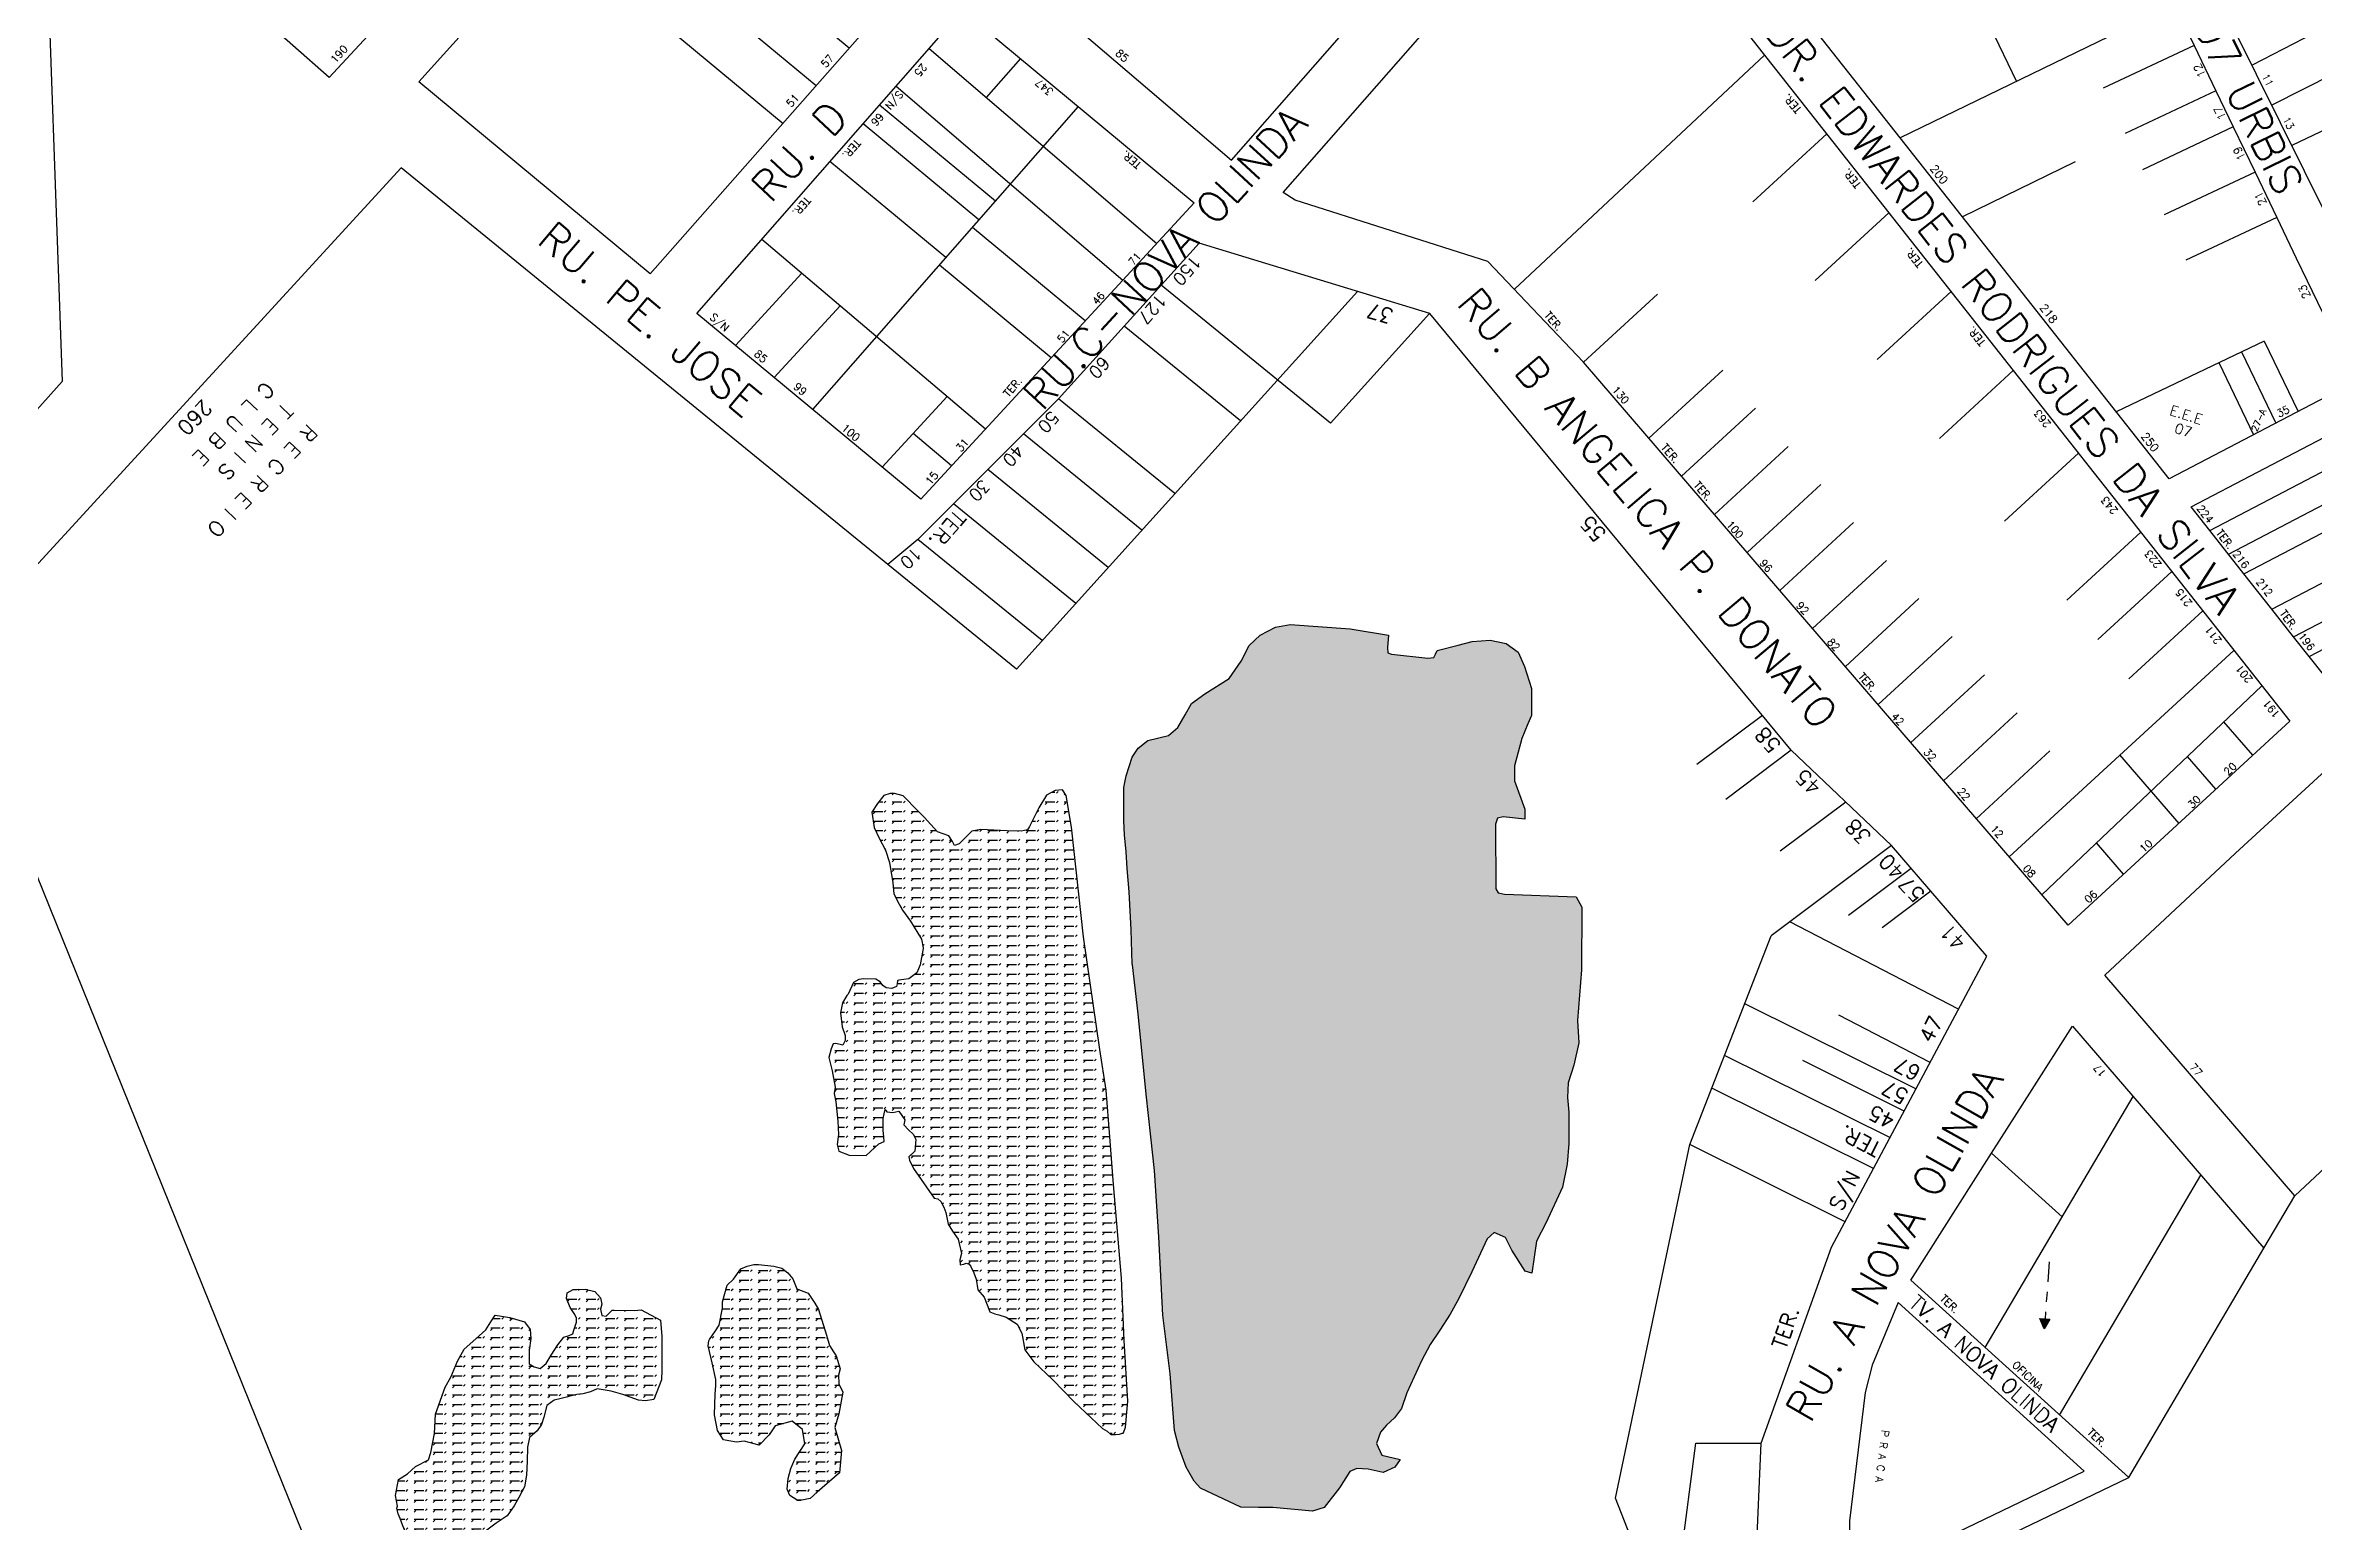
# Model space of a CAD drawing. Extents: x 714896 to 749292, y 8417558 to 8447149.
# Drawn here: x 737931.1 to 738383.3, y 8427923.2 to 8428217.4 of the extents above; entities that cross this region are included whole.
import ezdxf

# ---------------------------------------------------------------- set-up
doc = ezdxf.new("R2010")
doc.units = 0
doc.header["$MEASUREMENT"] = 0
for name, color, linetype in [('LOTE', 7, 'CONTINUOUS'), ('NUM-PORTA', 7, 'CONTINUOUS'), ('QUADRA', 6, 'CONTINUOUS'), ('REFERENCIA', 7, 'CONTINUOUS'), ('TEXTO', 7, 'CONTINUOUS'), ('TEXTODERUA', 3, 'CONTINUOUS')]:
    doc.layers.add(name, color=color, linetype=linetype)
doc.styles.add('ROMANS', font='ROMANS.SHX', dxfattribs={"height": 1.5})
pattern_1 = [(0, (0, 0), (0, 1.905), [1.905, -1.905]), (45, (1.905, 0), (1e-16, 1.90500082285), [0.47625, -1.741578, 0.47625, -2.694078])]

msp = doc.modelspace()

# ---------------------------------------------------------------- hatches: boundary and pattern name
at = {"layer": 'LOTE'}
msp.add_hatch(color=7, dxfattribs=at).paths.add_polyline_path([(738330.54, 8427963.69), (738328.55, 8427963.84), (738329.39, 8427961.77)])
at = {"layer": 'REFERENCIA'}
h = msp.add_hatch(dxfattribs=at)
h.set_pattern_fill('FLEX', color=4, scale=0.3, style=0)
h.set_pattern_definition(pattern_1)
h.paths.add_polyline_path([(738148.85, 8428024.47), (738150.48, 8428008.51), (738151.4, 8428000), (738152.13, 8427993.3), (738153.02, 8427980.05), (738153.79, 8427964.5), (738155.25, 8427952.77), (738156.11, 8427941.49), (738156.99, 8427938.21), (738158.41, 8427934.18), (738160, 8427931.39), (738161.29, 8427930), (738169.34, 8427926.21), (738172.85, 8427926.19), (738175.68, 8427926.19), (738183.58, 8427925.44), (738185.92, 8427926.16), (738189.02, 8427930.1), (738191.05, 8427933.31), (738192.43, 8427933.91), (738194.69, 8427933.79), (738197.71, 8427933.12), (738200.03, 8427934.21), (738201.05, 8427935.71), (738197.41, 8427936.59), (738196.35, 8427938.93), (738197.15, 8427941.2), (738198.38, 8427942.55), (738199.92, 8427944.05), (738201.34, 8427945.89), (738202.4, 8427948.99), (738205.36, 8427955.35), (738207.09, 8427958.66), (738208.97, 8427961.52), (738211.07, 8427964.66), (738212.77, 8427967.81), (738215.33, 8427973.09), (738218.43, 8427979.7), (738219.84, 8427980.96), (738222.09, 8427979.97), (738223.33, 8427977.41), (738226, 8427973.23), (738227.29, 8427972.85), (738228.27, 8427979.19), (738230.16, 8427982.91), (738233.41, 8427989.97), (738234.33, 8427994.56), (738234.67, 8427998.66), (738234.68, 8428000), (738234.7, 8428004.91), (738234.43, 8428007.81), (738234.56, 8428010.77), (738235.66, 8428014.27), (738236.65, 8428018.71), (738236.4, 8428023.17), (738237.21, 8428033.23), (738237.26, 8428045.73), (738236.13, 8428047.79), (738221.88, 8428048.35), (738220.62, 8428048.58), (738220.11, 8428049.38), (738220.05, 8428062.29), (738220.45, 8428063.49), (738221.59, 8428063.72), (738225.94, 8428063.3), (738225.94, 8428064.13), (738225.9, 8428065.25), (738223.87, 8428070.9), (738223.87, 8428073.89), (738225.31, 8428079.35), (738226.5, 8428082.27), (738227.28, 8428083.91), (738227.28, 8428086.61), (738227.28, 8428089.31), (738225.87, 8428093.7), (738224.56, 8428096.53), (738222.21, 8428098.24), (738219.04, 8428098.91), (738215.44, 8428098.67), (738212.62, 8428097.92), (738208.43, 8428096.89), (738208.09, 8428096.16), (738207.78, 8428095.5), (738206.59, 8428095.35), (738199.37, 8428096.16), (738198.61, 8428096.43), (738198.53, 8428097.46), (738198.77, 8428099.92), (738191.15, 8428101.19), (738179.14, 8428102.07), (738176.27, 8428101.49), (738173.2, 8428099.91), (738170.99, 8428097.86), (738169.41, 8428094.75), (738166.98, 8428091.31), (738162.18, 8428088.23), (738159.52, 8428086.31), (738158.24, 8428084.02), (738156.8, 8428081.51), (738154.91, 8428079.94), (738150.83, 8428078.96), (738148.9, 8428077.38), (738147.66, 8428075.6), (738146.48, 8428071.92), (738146.03, 8428069.55), (738146.03, 8428066.27), (738146.03, 8428062.93), (738146.14, 8428060.18), (738146.51, 8428056.79), (738146.67, 8428053.46), (738147.1, 8428048.82), (738147.49, 8428041.22), (738147.69, 8428034.43), (738147.76, 8428034.26)])
h = msp.add_hatch(dxfattribs=at)
h.set_pattern_fill('FLEX', color=4, scale=0.3, style=0)
h.set_pattern_definition(pattern_1)
h.paths.add_polyline_path([(738137.98, 8428039.86), (738135.58, 8428061.65), (738134.53, 8428068), (738133.84, 8428069.12), (738132.34, 8428068.95), (738130.59, 8428068.03), (738129.09, 8428065.52), (738127.23, 8428061.83), (738126.85, 8428061.17), (738125.62, 8428060.91), (738122.8, 8428060.95), (738117.54, 8428061.22), (738115.71, 8428060.9), (738113.22, 8428058.34), (738112.27, 8428058.03), (738111.9, 8428058.83), (738111.17, 8428059.95), (738108.93, 8428060.74), (738106.26, 8428063.68), (738104.99, 8428064.95), (738102.03, 8428067.92), (738100.32, 8428068.39), (738099.44, 8428068.39), (738098.21, 8428067.99), (738096.96, 8428066.37), (738095.81, 8428064.67), (738096.3, 8428061.59), (738097.3, 8428059.47), (738098.56, 8428057.09), (738099.34, 8428054.66), (738100.03, 8428050.59), (738100.21, 8428048.4), (738101.26, 8428046.31), (738101.95, 8428045.17), (738103.53, 8428042.96), (738105.73, 8428039.36), (738106.04, 8428037.58), (738105.47, 8428034.26), (738104.77, 8428032.66), (738103.18, 8428031.44), (738101.21, 8428031.23), (738100.91, 8428031.06), (738100.89, 8428030.5), (738100.75, 8428029.92), (738099.77, 8428029.52), (738098.65, 8428029.7), (738098, 8428030.16), (738097.5, 8428030.87), (738096.64, 8428031.41), (738094.13, 8428031.46), (738093.23, 8428031.3), (738092.17, 8428030.72), (738091.13, 8428028.42), (738090.85, 8428028.15), (738090, 8428026.71), (738089.55, 8428024.67), (738089.93, 8428021.92), (738090.48, 8428020.15), (738090.49, 8428019.15), (738090.05, 8428018.23), (738088.61, 8428018.58), (738088.08, 8428018.53), (738087.73, 8428017.49), (738087.28, 8428015.79), (738087.92, 8428013.11), (738088.49, 8428009.89), (738088.33, 8428008.63), (738088.65, 8428006.95), (738089.02, 8428003.12), (738089.15, 8428000.43), (738089.09, 8428000), (738088.88, 8427998.5), (738089.25, 8427997.12), (738091.31, 8427996.32), (738094.69, 8427996.27), (738096.41, 8427997.89), (738097.18, 8427998.63), (738098.27, 8427999.06), (738098.19, 8428000), (738098.08, 8428001.28), (738098.08, 8428003.65), (738098.27, 8428004.59), (738098.45, 8428005.43), (738098.78, 8428004.96), (738099.98, 8428004.82), (738101.18, 8428005.09), (738102.41, 8428003.39), (738102.17, 8428002.39), (738103.13, 8428001.38), (738104.13, 8428000.43), (738104.33, 8428000), (738104.57, 8427999.49), (738104.41, 8427997.14), (738103.17, 8427996.03), (738103.29, 8427995.35), (738104.13, 8427993.67), (738108.25, 8427987.78), (738108.99, 8427987.62), (738109.57, 8427987.14), (738110.14, 8427986), (738110.57, 8427984.93), (738111.02, 8427982.59), (738111.9, 8427981.19), (738112.99, 8427979.6), (738113.65, 8427976.79), (738113.36, 8427975.49), (738113.39, 8427974.48), (738114.14, 8427974.61), (738114.59, 8427974.85), (738115.21, 8427974.66), (738115.53, 8427974.15), (738116.11, 8427972.9), (738116.62, 8427971.63), (738116.93, 8427969.51), (738118.19, 8427968.03), (738118.8, 8427966.51), (738119.36, 8427965.11), (738120.33, 8427964.77), (738121.12, 8427964.51), (738122.57, 8427964.08), (738124.75, 8427962.69), (738125.68, 8427960.88), (738126.3, 8427957.54), (738128.08, 8427955.15), (738131.87, 8427951.62), (738136.13, 8427947.23), (738141.81, 8427941.89), (738142.7, 8427941.38), (738143.45, 8427940.72), (738144.37, 8427940.71), (738145.17, 8427940.75), (738145.97, 8427941.01), (738146.33, 8427942.15), (738146.81, 8427947.35), (738146.08, 8427959.43), (738145.58, 8427971.86), (738143.98, 8427990.51), (738143.22, 8428000), (738142.48, 8428009.31), (738141.26, 8428017.39)])
h = msp.add_hatch(dxfattribs=at)
h.set_pattern_fill('FLEX', color=4, scale=0.3, style=0)
h.set_pattern_definition(pattern_1)
h.paths.add_polyline_path([(738064.7, 8427951.63), (738064.75, 8427950.45), (738064.61, 8427948.77), (738064.46, 8427944.61), (738065.04, 8427941.49), (738066.27, 8427939.63), (738067.29, 8427939.43), (738068.85, 8427939.2), (738070.37, 8427939.41), (738073.34, 8427938.59), (738075.37, 8427940.63), (738076.57, 8427942.43), (738079.95, 8427943.39), (738081.98, 8427941.67), (738082.45, 8427938.87), (738080.49, 8427935.76), (738079.66, 8427933.91), (738079.12, 8427931.92), (738078.96, 8427929.79), (738079.49, 8427928.55), (738080.93, 8427927.6), (738082.17, 8427927.67), (738083.5, 8427927.97), (738084.93, 8427929.19), (738089.39, 8427933.06), (738089.77, 8427937.55), (738089.13, 8427939.55), (738088.46, 8427942.07), (738089.26, 8427944.83), (738090, 8427949.14), (738089.21, 8427950.82), (738089.17, 8427952.55), (738089.52, 8427953.78), (738088.69, 8427956.37), (738088.17, 8427957.2), (738087.39, 8427958.43), (738086.8, 8427960.51), (738085.15, 8427965.63), (738084.46, 8427966.88), (738083.09, 8427968.85), (738080.86, 8427969.75), (738080.08, 8427971.73), (738079.07, 8427972.93), (738077.89, 8427973.83), (738076.29, 8427974.26), (738073.23, 8427974.55), (738072.27, 8427974.55), (738070.93, 8427974.24), (738069.69, 8427973.73), (738068.25, 8427971.65), (738066.97, 8427970.43), (738066.06, 8427967.15), (738066.06, 8427965.84), (738065.41, 8427962.48), (738064.62, 8427961.33), (738063.44, 8427959.63), (738063.34, 8427959.36), (738063.18, 8427958.34), (738063.97, 8427954.96)])
h = msp.add_hatch(dxfattribs=at)
h.set_pattern_fill('FLEX', color=4, scale=0.3, style=0)
h.set_pattern_definition(pattern_1)
h.paths.add_polyline_path([(738041.04, 8427949.83), (738043.87, 8427949.33), (738046.16, 8427948.64), (738049.31, 8427947.52), (738050.67, 8427947.44), (738052.37, 8427947.65), (738053.92, 8427951.57), (738053.93, 8427953.52), (738053.93, 8427956.96), (738053.93, 8427960.21), (738053.66, 8427963.46), (738049.85, 8427965.54), (738048.48, 8427965.39), (738044.48, 8427965.44), (738044.09, 8427965.44), (738043.42, 8427964.8), (738042.88, 8427964.24), (738042.01, 8427964.42), (738041.71, 8427965.68), (738042.01, 8427966.64), (738041.73, 8427967.91), (738040.59, 8427969.19), (738038.69, 8427969.68), (738036.3, 8427969.57), (738035.12, 8427968.93), (738034.99, 8427967.78), (738035.71, 8427966.03), (738036.48, 8427964.83), (738036.93, 8427963.94), (738036.93, 8427963.09), (738036.45, 8427961.47), (738036.25, 8427960.75), (738035.49, 8427960.45), (738034.43, 8427960.08), (738033.26, 8427958.59), (738031.92, 8427956.5), (738030.91, 8427954.82), (738029.68, 8427953.84), (738028.51, 8427954.15), (738027.53, 8427954.79), (738027.55, 8427957.43), (738027.84, 8427959.81), (738027.74, 8427961.62), (738026.61, 8427963.15), (738023.65, 8427964.03), (738020.72, 8427964.5), (738019.87, 8427963.12), (738018.91, 8427961.52), (738016.89, 8427959.75), (738014.54, 8427957.68), (738013.23, 8427955.33), (738011.93, 8427952.15), (738010.8, 8427950.1), (738008.85, 8427944.77), (738008.65, 8427940.87), (738007.95, 8427937.12), (738007.45, 8427935.63), (738004.86, 8427934.32), (738003.25, 8427932.9), (738001.49, 8427931.76), (738000.88, 8427928.55), (738001.28, 8427926.42), (738001.17, 8427926.05), (738001.44, 8427924.88), (738001.81, 8427923.99), (738002.32, 8427922.53), (738003.23, 8427920.42), (738004.3, 8427918.98), (738004.97, 8427917.95), (738005.63, 8427916.64), (738006.75, 8427914.67), (738008.16, 8427913.28), (738009.63, 8427913.27), (738010.62, 8427913.27), (738012.37, 8427913.62), (738013.39, 8427914.24), (738014.81, 8427915.44), (738016.86, 8427919.39), (738018, 8427920.85), (738020.97, 8427923.07), (738023.12, 8427924.48), (738024.53, 8427926.48), (738025.47, 8427928.16), (738026.62, 8427930.31), (738027.01, 8427932.59), (738027.1, 8427935.39), (738027.18, 8427938.15), (738027.57, 8427940.1), (738029.1, 8427941.46), (738030, 8427942.67), (738030.43, 8427944.18), (738031.02, 8427946.47), (738032.48, 8427947.54), (738033.87, 8427947.84), (738037.04, 8427948.66), (738038.21, 8427948.82), (738039.71, 8427949.17)])

# ---------------------------------------------------------------- linework, layer by layer
at = {"layer": 'LOTE', "color": 7}
for p, q in [((738045.74, 8428254.7, 515.05), (738091.31, 8428216.91, 519.82)), ((738039.04, 8428247.27, 515.05), (738084.7, 8428209.4, 519.82)), ((738032.34, 8428239.85, 515.05), (738078.16, 8428201.84, 519.82)), ((738383.21, 8428219.81, 519.11), (738370.83, 8428213.45, 521)), ((738107.21, 8428216.77), (738152.56, 8428177.96)), ((738387.12, 8428211.73, 519.02), (738374.77, 8428205.51, 521)), ((738100.62, 8428209.25), (738145.79, 8428170.61)), ((738385.85, 8428200.85, 519.33), (738378.76, 8428197.48, 521)), ((738299, 8428058), (738275, 8428040)), ((738302.92, 8428053.46), (738290.39, 8428044.06)), ((738306.84, 8428048.92), (738297.15, 8428041.65)), ((738312.34, 8428025.42), (738278.73, 8428042.8)), ((738303.86, 8428009.54), (738269.73, 8428026.49)), ((738306.69, 8428014.83), (738288.51, 8428024.23)), ((738298.67, 8427999.84), (738265.72, 8428016.2)), ((738301.5, 8428005.13), (738281.29, 8428015.17)), ((738295.37, 8427993.67), (738263.17, 8428009.66)), ((738289.72, 8427983.08), (738258.8, 8427998.44)), ((738330.38, 8427975.12), (738330.11, 8427971.13)), ((738329.97, 8427969.13), (738329.83, 8427967.13)), ((738329.7, 8427965.14), (738329.6, 8427963.67))]:
    msp.add_line(p, q, dxfattribs=at)
at = {"layer": 'LOTE', "color": 7, "linetype": 'CONTINUOUS'}
for p, q in [((738317.64, 8427958.02), (738347.12, 8428008.04)), ((738332.47, 8427944.59), (738360.62, 8427992.38)), ((738346.26, 8427932.11), (738373.19, 8427977.81))]:
    msp.add_line(p, q, dxfattribs=at)
at = {"layer": 'LOTE', "color": 7}
for points in [[(738302.91, 8428253.83), (738323.89, 8428210.21)], [(738355.38, 8428225.48), (738300.72, 8428198.97)], [(738273.71, 8428215.46), (738223.84, 8428168.81)], [(738359.28, 8428217.36), (738341.18, 8428208.85)], [(738363.61, 8428208.35), (738345.52, 8428199.84)], [(738367.08, 8428201.14), (738348.98, 8428192.63)], [(738286.1, 8428199.75), (738271.36, 8428186.23)], [(738335.6, 8428194.18), (738313.11, 8428183.27)], [(738371.42, 8428192.13), (738353.32, 8428183.62)], [(738298.48, 8428184.05), (738283.75, 8428170.53)], [(738375.75, 8428183.12), (738357.65, 8428174.6)], [(738187.2, 8428142.17), (738153.46, 8428169.65)], [(738192.57, 8428168.39), (738124.61, 8428093.15)], [(738252.33, 8428167.87), (738237.62, 8428154.31)], [(738310.87, 8428168.35), (738296.13, 8428154.82)], [(738169.28, 8428142.6), (738146.09, 8428161.49)], [(738206.91, 8428164), (738187.2, 8428142.17)], [(738206.91, 8428164), (738207, 8428164)], [(738373.24, 8428158.51), (738343.75, 8428144.41)], [(738368.73, 8428156.35), (738375.56, 8428142.16)], [(738373.24, 8428158.51), (738379.99, 8428144.47)], [(738265.36, 8428152.7), (738250.65, 8428139.14)], [(738323.25, 8428152.64), (738308.52, 8428139.12)], [(738364.22, 8428154.2), (738371.13, 8428139.84)], [(738156.19, 8428128.11), (738133, 8428147)], [(738369.2, 8428112.14), (738442.18, 8428150.19)], [(738271.88, 8428145.11), (738257.17, 8428131.56)], [(738149.58, 8428120.8), (738126, 8428140)], [(738278.39, 8428137.53), (738263.69, 8428123.97)], [(738142.9, 8428113.4), (738118.93, 8428132.93)], [(738336.26, 8428136.15), (738321.52, 8428122.63)], [(738362.39, 8428120.78), (738388.99, 8428134.65)], [(738284.91, 8428129.95), (738270.21, 8428116.39)], [(738366.11, 8428116.06), (738392.71, 8428129.93)], [(738136.43, 8428106.23), (738112.07, 8428126.07)], [(738291.43, 8428122.36), (738276.73, 8428108.8)], [(738348.64, 8428120.45), (738333.91, 8428106.92)], [(738129.75, 8428098.84), (738105, 8428119)], [(738124.61, 8428093.15), (738099, 8428114)], [(738297.96, 8428114.79), (738283.26, 8428101.23)], [(738354.83, 8428112.59), (738340.1, 8428099.07)], [(738374.77, 8428105.07), (738392.51, 8428114.32)], [(738304.46, 8428107.19), (738289.76, 8428093.63)], [(738379.11, 8428099.57), (738396.84, 8428108.82)], [(738361.02, 8428104.74), (738346.29, 8428091.22)], [(738382.21, 8428095.65), (738399.94, 8428104.9)], [(738311.07, 8428099.68), (738296.31, 8428086.08)], [(738367.22, 8428096.89), (738322.4, 8428055.76)], [(737997, 8427885), (737912, 8428095)], [(738317.5, 8428092.02), (738302.79, 8428078.47)], [(738372.79, 8428089.82), (738328.96, 8428048.21)], [(738273.26, 8428083.93), (738260.21, 8428074.15)], [(738324.03, 8428084.45), (738309.32, 8428070.89)], [(738371, 8428075.99), (738365.23, 8428082.65)], [(738279, 8428077), (738265.95, 8428067.21)], [(738330.55, 8428076.87), (738315.85, 8428063.32)], [(738356.31, 8428062.42), (738344.51, 8428076.05)], [(738363.64, 8428069.22), (738357.98, 8428075.76)], [(738289.87, 8428066.67), (738276.83, 8428056.88)], [(738345.22, 8428052.3), (738339.83, 8428058.53)], [(738249, 8427899), (738251, 8427910), (738244, 8427928), (738258.8, 8427998.44), (738275, 8428040)], [(738272, 8427916), (738257, 8427916), (738260, 8427939), (738273, 8427939)]]:
    msp.add_lwpolyline(points, dxfattribs=at)
at = {"layer": 'LOTE', "color": 7, "flags": 128}
msp.add_lwpolyline([(738125.43, 8428214.79), (738118.61, 8428207.02)], dxfattribs=at)
at = {"layer": 'LOTE', "color": 7, "linetype": 'CONTINUOUS', "flags": 128}
for points in [[(738120.44, 8428186.37), (738097.34, 8428205.51)], [(738084.03, 8428144.88), (738136.96, 8428205.2)], [(738117.15, 8428182.63), (738094.05, 8428201.77)], [(738110.56, 8428175.11), (738087.46, 8428194.25)], [(738118.47, 8428140.98), (738073.87, 8428178.76)], [(738138.33, 8428162.52), (738115.86, 8428181.15)], [(738131.55, 8428155.17), (738109.27, 8428173.64)], [(738068.63, 8428157.64), (738081.86, 8428171.99)], [(738076.33, 8428151.26), (738089.49, 8428165.53)], [(738097.89, 8428133.4), (738110.84, 8428147.44)], [(738111.69, 8428133.63), (738104.06, 8428140.09)], [(738430.49, 8428035.98), (738379.35, 8427988.27)], [(738318.92, 8427996.75), (738332.98, 8427984.04)]]:
    msp.add_lwpolyline(points, dxfattribs=at)
at = {"layer": 'LOTE', "color": 7}
msp.add_lwpolyline([(738330.54, 8427963.69), (738329.39, 8427961.77), (738328.55, 8427963.84), (738330.54, 8427963.69)], close=True, dxfattribs=at)
at = {"layer": 'QUADRA', "color": 6}
for points in [[(738226.77, 8428262.11), (738124.45, 8428341.73), (738068.02, 8428279.39), (738167.49, 8428194.56), (738226.77, 8428262.11)], [(737997.35, 8428311.69), (738049.59, 8428277.69), (737987.64, 8428210.97), (737944.25, 8428249.3), (737997.35, 8428311.69)], [(738372.94, 8428284.41), (738416.54, 8428197.72), (738386.09, 8428182.72), (738343.07, 8428269.29), (738372.94, 8428284.41)], [(738059.69, 8428270.17), (738104.9, 8428232.32), (738051.64, 8428171.89), (738005.51, 8428210.1), (738059.69, 8428270.17)], [(738354.28, 8428131.06), (738300.72, 8428198.97), (738269.76, 8428238.24), (738288.81, 8428247.2), (738302.91, 8428253.83), (738316.48, 8428260.22), (738325.53, 8428264.48), (738334.58, 8428268.73), (738341.08, 8428255.22), (738344.11, 8428248.91), (738347.15, 8428242.6), (738351.05, 8428234.49), (738355.38, 8428225.48), (738359.28, 8428217.36), (738363.61, 8428208.35), (738367.08, 8428201.14), (738371.42, 8428192.13), (738375.75, 8428183.12), (738379.65, 8428175.01), (738381.82, 8428170.5), (738384.85, 8428164.19), (738387.02, 8428159.69), (738391.46, 8428150.45), (738354.28, 8428131.06)], [(738177.75, 8428188.06), (738235.69, 8428254.08), (738259.54, 8428233.43), (738323.25, 8428152.64), (738378.36, 8428082.76), (738334.18, 8428042.15), (738276.73, 8428108.8), (738237.62, 8428154.31), (738218.57, 8428174.35), (738180.14, 8428186.56), (738177.75, 8428188.06)], [(738113.89, 8428224.37), (738160.02, 8428186.05), (738105.59, 8428127.02), (738060.93, 8428164.02), (738113.89, 8428224.37)], [(738249, 8427899), (738281, 8427886), (738306, 8427886), (738276, 8427899), (738272, 8427916), (738273, 8427939), (738287, 8427978), (738318, 8428036), (738299, 8428058), (738279, 8428077), (738207, 8428164), (738161, 8428178), (738146.09, 8428161.49), (738133, 8428147), (738126, 8428140), (738105, 8428119), (738099, 8428114), (738002, 8428193), (737912, 8428095), (737804.78, 8427987.78), (737937.17, 8427887.22), (737997, 8427885), (738147, 8427895)]]:
    msp.add_lwpolyline(points, close=True, dxfattribs=at)
at = {"layer": 'QUADRA'}
msp.add_lwpolyline([(737872.16, 8428080.86), (737790.57, 8428234.11), (737820.98, 8428251.47), (737825.91, 8428242.94), (737832.6, 8428246.77), (737832.54, 8428254.12), (737832.47, 8428264.12), (737832.39, 8428274.12), (737832.32, 8428284.12), (737832.17, 8428303.12), (737861.38, 8428306.47), (737861.55, 8428284.34), (737862, 8428224.34), (737874.66, 8428224.43), (737874.03, 8428307.92), (737900.28, 8428310.94), (737928.61, 8428314.19), (737930.8, 8428253.32), (737934.46, 8428150.44), (737872.16, 8428080.86)], close=True, dxfattribs=at)
msp.add_lwpolyline([(738385.3, 8428091.72), (738379.11, 8428099.57), (738374.77, 8428105.07), (738369.2, 8428112.14), (738362.39, 8428120.78), (738358.67, 8428125.49), (738371.9, 8428132.38), (738385.28, 8428139.36)], dxfattribs=at)
at = {"layer": 'QUADRA', "color": 6, "linetype": 'CONTINUOUS'}
msp.add_lwpolyline([(738291.64, 8427905.83), (738346.26, 8427932.11), (738302.81, 8427971.44), (738318.92, 8427996.75), (738326.99, 8428009.43), (738335.03, 8428022.06), (738373.19, 8427977.81), (738379.35, 8427988.27), (738341.47, 8428032.19), (738341.47, 8428032.19), (738367.53, 8428056.5), (738387.11, 8428074.49), (738387.97, 8428074.41), (738387.97, 8428074.41), (738454.21, 8428014.55), (738505.49, 8427968.2), (738551.41, 8427924.44), (738553.1, 8427923.15)], dxfattribs=at)
msp.add_lwpolyline([(738337.39, 8427933.39), (738300.29, 8427966.98), (738295.1, 8427954.51), (738293.72, 8427949.07), (738290.61, 8427923.49), (738290.51, 8427910.83), (738337.39, 8427933.39)], close=True, dxfattribs=at)
at = {"layer": 'REFERENCIA', "color": 7}
for points, elevation in [([(738147.69, 8428034.43), (738147.49, 8428041.22), (738147.1, 8428048.82), (738146.67, 8428053.46), (738146.51, 8428056.79), (738146.14, 8428060.18), (738146.03, 8428062.93), (738146.03, 8428066.27), (738146.03, 8428069.55), (738146.48, 8428071.92), (738147.66, 8428075.6), (738148.9, 8428077.38), (738150.83, 8428078.96), (738154.91, 8428079.94), (738156.8, 8428081.51), (738158.24, 8428084.02), (738159.52, 8428086.31), (738162.18, 8428088.23), (738166.98, 8428091.31), (738169.41, 8428094.75), (738170.99, 8428097.86), (738173.2, 8428099.91), (738176.27, 8428101.49), (738179.14, 8428102.07), (738191.15, 8428101.19), (738198.77, 8428099.92), (738198.53, 8428097.46), (738198.61, 8428096.43), (738199.37, 8428096.16), (738206.59, 8428095.35), (738207.78, 8428095.5), (738208.09, 8428096.16), (738208.43, 8428096.89), (738212.62, 8428097.92), (738215.44, 8428098.67), (738219.04, 8428098.91), (738222.21, 8428098.24), (738224.56, 8428096.53), (738225.87, 8428093.7), (738227.28, 8428089.31), (738227.28, 8428086.61), (738227.28, 8428083.91), (738226.5, 8428082.27), (738225.31, 8428079.35), (738223.87, 8428073.89), (738223.87, 8428070.9), (738225.9, 8428065.25), (738225.94, 8428064.13), (738225.94, 8428063.3), (738221.59, 8428063.72), (738220.45, 8428063.49), (738220.05, 8428062.29), (738220.11, 8428049.38), (738220.62, 8428048.58), (738221.88, 8428048.35), (738236.13, 8428047.79), (738237.26, 8428045.73), (738237.21, 8428033.23), (738236.4, 8428023.17), (738236.65, 8428018.71), (738235.66, 8428014.27), (738234.56, 8428010.77), (738234.43, 8428007.81), (738234.7, 8428004.91), (738234.68, 8428000), (738234.67, 8427998.66), (738234.33, 8427994.56), (738233.41, 8427989.97), (738230.16, 8427982.91), (738228.27, 8427979.19), (738227.29, 8427972.85), (738226, 8427973.23), (738223.33, 8427977.41), (738222.09, 8427979.97), (738219.84, 8427980.96), (738218.43, 8427979.7), (738215.33, 8427973.09), (738212.77, 8427967.81), (738211.07, 8427964.66), (738208.97, 8427961.52), (738207.09, 8427958.66), (738205.36, 8427955.35), (738202.4, 8427948.99), (738201.34, 8427945.89), (738199.92, 8427944.05), (738198.38, 8427942.55), (738197.15, 8427941.2), (738196.35, 8427938.93), (738197.41, 8427936.59), (738201.05, 8427935.71), (738200.03, 8427934.21), (738197.71, 8427933.12), (738194.69, 8427933.79), (738192.43, 8427933.91), (738191.05, 8427933.31), (738189.02, 8427930.1), (738185.92, 8427926.16), (738183.58, 8427925.44), (738175.68, 8427926.19), (738172.85, 8427926.19), (738169.34, 8427926.21), (738161.29, 8427930), (738160, 8427931.39), (738158.41, 8427934.18), (738156.99, 8427938.21), (738156.11, 8427941.49), (738155.25, 8427952.77), (738153.79, 8427964.5), (738153.02, 8427980.05), (738152.13, 8427993.3), (738151.4, 8428000), (738150.48, 8428008.51), (738148.85, 8428024.47), (738147.76, 8428034.26), (738147.69, 8428034.43)], 515.17), ([(738063.44, 8427959.63), (738064.62, 8427961.33), (738065.41, 8427962.48), (738066.06, 8427965.84), (738066.06, 8427967.15), (738066.97, 8427970.43), (738068.25, 8427971.65), (738069.69, 8427973.73), (738070.93, 8427974.24), (738072.27, 8427974.55), (738073.23, 8427974.55), (738076.29, 8427974.26), (738077.89, 8427973.83), (738079.07, 8427972.93), (738080.08, 8427971.73), (738080.86, 8427969.75), (738083.09, 8427968.85), (738084.46, 8427966.88), (738085.15, 8427965.63), (738086.8, 8427960.51), (738087.39, 8427958.43), (738088.17, 8427957.2), (738088.69, 8427956.37), (738089.52, 8427953.78), (738089.17, 8427952.55), (738089.21, 8427950.82), (738090, 8427949.14), (738089.26, 8427944.83), (738088.46, 8427942.07), (738089.13, 8427939.55), (738089.77, 8427937.55), (738089.39, 8427933.06), (738084.93, 8427929.19), (738083.5, 8427927.97), (738082.17, 8427927.67), (738080.93, 8427927.6), (738079.49, 8427928.55), (738078.96, 8427929.79), (738079.12, 8427931.92), (738079.66, 8427933.91), (738080.49, 8427935.76), (738082.45, 8427938.87), (738081.98, 8427941.67), (738079.95, 8427943.39), (738076.57, 8427942.43), (738075.37, 8427940.63), (738073.34, 8427938.59), (738070.37, 8427939.41), (738068.85, 8427939.2), (738067.29, 8427939.43), (738066.27, 8427939.63), (738065.04, 8427941.49), (738064.46, 8427944.61), (738064.61, 8427948.77), (738064.75, 8427950.45), (738064.7, 8427951.63), (738063.97, 8427954.96), (738063.18, 8427958.34), (738063.34, 8427959.36), (738063.44, 8427959.63)], 514.84)]:
    msp.add_lwpolyline(points, close=True, dxfattribs=dict(at, elevation=elevation))
at = {"layer": 'REFERENCIA', "color": 7, "extrusion": (-0.00291, 0.00266, 0.999992), "elevation": 20788.45}
msp.add_lwpolyline([(738141.59, 8427974.52), (738140.85, 8427983.83), (738139.63, 8427991.91), (738136.35, 8428014.38), (738133.95, 8428036.17), (738132.9, 8428042.52), (738132.21, 8428043.64), (738130.71, 8428043.47), (738128.96, 8428042.55), (738127.46, 8428040.04), (738125.6, 8428036.35), (738125.22, 8428035.69), (738123.99, 8428035.43), (738121.17, 8428035.47), (738115.91, 8428035.74), (738114.08, 8428035.42), (738111.59, 8428032.86), (738110.64, 8428032.55), (738110.27, 8428033.35), (738109.54, 8428034.47), (738107.3, 8428035.26), (738104.63, 8428038.2), (738103.36, 8428039.47), (738100.4, 8428042.44), (738098.69, 8428042.91), (738097.81, 8428042.91), (738096.58, 8428042.51), (738095.33, 8428040.89), (738094.18, 8428039.19), (738094.67, 8428036.11), (738095.67, 8428033.99), (738096.93, 8428031.61), (738097.71, 8428029.18), (738098.4, 8428025.11), (738098.58, 8428022.92), (738099.63, 8428020.83), (738100.32, 8428019.69), (738101.9, 8428017.48), (738104.1, 8428013.88), (738104.4, 8428012.15), (738104.4, 8428012.04), (738103.84, 8428008.78), (738103.14, 8428007.18), (738101.55, 8428005.96), (738099.58, 8428005.75), (738099.39, 8428005.64), (738099.28, 8428005.61), (738099.26, 8428005.02), (738099.12, 8428004.44), (738098.14, 8428004.04), (738097.02, 8428004.22), (738096.37, 8428004.68), (738095.87, 8428005.39), (738095.01, 8428005.93), (738092.5, 8428005.98), (738091.6, 8428005.82), (738090.54, 8428005.24), (738089.5, 8428002.94), (738089.22, 8428002.67), (738088.37, 8428001.23), (738087.92, 8427999.19), (738088.3, 8427996.44), (738088.85, 8427994.67), (738088.86, 8427993.67), (738088.42, 8427992.75), (738086.98, 8427993.1), (738086.45, 8427993.05), (738086.1, 8427992.01), (738085.65, 8427990.31), (738086.29, 8427987.63), (738086.86, 8427984.41), (738086.7, 8427983.15), (738087.02, 8427981.47), (738087.39, 8427977.64), (738087.52, 8427974.95), (738087.46, 8427974.52), (738087.25, 8427973.02), (738087.62, 8427971.64), (738089.68, 8427970.84), (738093.06, 8427970.79), (738094.78, 8427972.41), (738095.55, 8427973.15), (738096.64, 8427973.58), (738096.56, 8427974.52), (738096.45, 8427975.8), (738096.45, 8427978.17), (738096.64, 8427979.11), (738096.82, 8427979.95), (738097.15, 8427979.48), (738098.35, 8427979.34), (738099.55, 8427979.61), (738100.78, 8427977.91), (738100.54, 8427976.91), (738101.5, 8427975.9), (738102.5, 8427974.95), (738102.7, 8427974.52), (738102.94, 8427974.01), (738102.78, 8427971.66), (738101.54, 8427970.55), (738101.66, 8427969.87), (738102.5, 8427968.19), (738106.62, 8427962.3), (738107.36, 8427962.14), (738107.94, 8427961.66), (738108.51, 8427960.52), (738108.94, 8427959.45), (738109.39, 8427957.11), (738110.27, 8427955.71), (738111.36, 8427954.12), (738112.02, 8427951.31), (738111.73, 8427950.01), (738111.76, 8427949), (738112.51, 8427949.13), (738112.96, 8427949.37), (738113.58, 8427949.18), (738113.9, 8427948.67), (738114.48, 8427947.42), (738114.99, 8427946.15), (738115.3, 8427944.03), (738116.56, 8427942.55), (738117.17, 8427941.03), (738117.73, 8427939.63), (738118.7, 8427939.29), (738119.49, 8427939.03), (738120.94, 8427938.6), (738123.12, 8427937.21), (738124.05, 8427935.4), (738124.67, 8427932.06), (738126.45, 8427929.67), (738130.24, 8427926.14), (738134.5, 8427921.75), (738140.18, 8427916.41), (738141.07, 8427915.9), (738141.82, 8427915.24), (738142.74, 8427915.23), (738143.54, 8427915.27), (738144.34, 8427915.53), (738144.7, 8427916.67), (738145.18, 8427921.87), (738144.45, 8427933.95), (738143.95, 8427946.38), (738142.35, 8427965.03), (738141.59, 8427974.52)], close=True, dxfattribs=at)
at = {"layer": 'REFERENCIA', "color": 7, "extrusion": (0.000469083, 7.92732e-05, 1), "elevation": 1529.15}
msp.add_lwpolyline([(738000.96, 8427926.33), (738000.56, 8427928.46), (738001.17, 8427931.67), (738002.93, 8427932.81), (738004.54, 8427934.23), (738007.13, 8427935.54), (738007.63, 8427937.03), (738008.33, 8427940.78), (738008.53, 8427944.68), (738010.48, 8427950.01), (738011.61, 8427952.06), (738012.91, 8427955.24), (738014.22, 8427957.59), (738016.57, 8427959.66), (738018.59, 8427961.43), (738019.55, 8427963.03), (738020.4, 8427964.41), (738023.33, 8427963.94), (738026.29, 8427963.06), (738027.42, 8427961.53), (738027.52, 8427959.72), (738027.23, 8427957.34), (738027.21, 8427954.7), (738028.19, 8427954.06), (738029.36, 8427953.75), (738030.59, 8427954.73), (738031.6, 8427956.41), (738032.94, 8427958.5), (738034.11, 8427959.99), (738035.17, 8427960.36), (738035.93, 8427960.66), (738036.13, 8427961.38), (738036.61, 8427963), (738036.61, 8427963.85), (738036.16, 8427964.74), (738035.39, 8427965.94), (738034.67, 8427967.69), (738034.8, 8427968.84), (738035.98, 8427969.48), (738038.37, 8427969.59), (738040.27, 8427969.1), (738041.41, 8427967.82), (738041.69, 8427966.55), (738041.39, 8427965.59), (738041.69, 8427964.33), (738042.56, 8427964.15), (738043.1, 8427964.71), (738043.77, 8427965.35), (738044.16, 8427965.35), (738048.16, 8427965.3), (738049.53, 8427965.45), (738053.34, 8427963.37), (738053.61, 8427960.12), (738053.61, 8427956.87), (738053.61, 8427953.43), (738053.6, 8427951.48), (738052.05, 8427947.56), (738050.35, 8427947.35), (738048.99, 8427947.43), (738045.84, 8427948.55), (738043.55, 8427949.24), (738040.72, 8427949.74), (738039.39, 8427949.08), (738037.89, 8427948.73), (738036.72, 8427948.57), (738033.55, 8427947.75), (738032.16, 8427947.45), (738030.7, 8427946.38), (738030.11, 8427944.09), (738029.68, 8427942.58), (738028.78, 8427941.37), (738027.25, 8427940.01), (738026.86, 8427938.06), (738026.78, 8427935.3), (738026.69, 8427932.5), (738026.3, 8427930.22), (738025.15, 8427928.07), (738024.21, 8427926.39), (738022.8, 8427924.39), (738020.65, 8427922.98), (738017.68, 8427920.76), (738016.54, 8427919.3), (738014.49, 8427915.35), (738013.07, 8427914.15), (738012.05, 8427913.53), (738010.3, 8427913.18), (738009.31, 8427913.18), (738007.84, 8427913.19), (738006.43, 8427914.58), (738005.31, 8427916.55), (738004.65, 8427917.86), (738003.98, 8427918.89), (738002.91, 8427920.33), (738002, 8427922.44), (738001.49, 8427923.9), (738001.12, 8427924.79), (738000.85, 8427925.96), (738000.96, 8427926.33)], close=True, dxfattribs=at)

# ---------------------------------------------------------------- texts
at = {"layer": 'NUM-PORTA', "color": 7, "style": 'ROMANS'}
for s, height, rotation, p in [('190', 1.532, 47.5432, (737988.88, 8428213.69)), ('57', 1.52, 48.0531, (738086.65, 8428212.8)), ('85', 1.526, 319.5428, (738144.21, 8428215.6)), ('25', 1.497, 229.1918, (738105.83, 8428213.94)), ('12', 1.613, 115.9558, (738361.7, 8428211.46)), ('11', 1.467, 296.394, (738372.72, 8428211.27)), ('51', 1.52, 48.0531, (738079.73, 8428204.94)), ('S/N', 1.497, 229.1918, (738101.07, 8428208.52)), ('66', 1.497, 229.1918, (738097.19, 8428204.09)), ('17', 1.613, 115.9558, (738365.75, 8428203.02)), ('13', 1.467, 296.3881, (738376.89, 8428202.73)), ('19', 1.613, 115.9558, (738369.61, 8428194.97)), ('200', 1.613, 307.6905, (738306.55, 8428192.84)), ('21', 1.613, 115.9558, (738373.83, 8428185.96)), ('71', 1.48, 49.1676, (738147.91, 8428173.41)), ('150', 2.5, 228.7327, (738159.78, 8428175.76)), ('23', 1.613, 115.9558, (738382.59, 8428167.43)), ('46', 1.48, 49.1676, (738140.67, 8428165.56)), ('127', 2.5, 228.7327, (738152.87, 8428168.11)), ('218', 1.613, 307.6905, (738328.4, 8428165.13)), ('S/N', 1.535, 319.4921, (738063.36, 8428163.02)), ('51', 1.48, 49.1676, (738133.72, 8428158.02)), ('85', 1.535, 319.4921, (738072.19, 8428155.71)), ('60', 2.5, 228.7327, (738141.61, 8428155.64)), ('260', 3, 225.9316, (737962.52, 8428147.05)), ('99', 1.535, 319.4921, (738080.04, 8428149.2)), ('130', 1.5, 311.4196, (738243.17, 8428148.69)), ('50', 2.5, 228.7327, (738131.48, 8428144.8)), ('263', 1.5, 129.1356, (738330.85, 8428142.01)), ('27-A', 1.3, 66.0774, (738371.81, 8428140.34)), ('100', 1.535, 319.4921, (738089.63, 8428140.96)), ('250', 1.613, 307.6905, (738348.59, 8428139.52)), ('40', 2.5, 228.7327, (738124.48, 8428138.11)), ('30', 2.5, 227.0786, (738117.79, 8428131.14)), ('243', 1.5, 129.1356, (738344.22, 8428124.74)), ('224', 1.5, 307.4166, (738359.73, 8428125.14)), ('55', 3, 131.1425, (738242.31, 8428120.16)), ('100', 1.5, 311.4875, (738265.95, 8428121.92)), ('10', 2.5, 224.9453, (738104.21, 8428117.65)), ('96', 1.5, 311.4875, (738272.57, 8428114.22)), ('223', 1.5, 128.2374, (738352.88, 8428114.01)), ('216', 1.5, 307.4166, (738366.87, 8428116.09)), ('212', 1.5, 308.07, (738371.53, 8428110.51)), ('92', 1.5, 313.4824, (738279.85, 8428105.72)), ('215', 1.5, 128.2374, (738358.99, 8428106.32)), ('211', 1.5, 127.7672, (738364.86, 8428098.84)), ('82', 1.5, 313.4824, (738286.02, 8428098.45)), ('196', 1.5, 307.4166, (738379.94, 8428099.71)), ('201', 1.5, 129.4545, (738371.05, 8428091.15)), ('42', 1.5, 313.4824, (738298.8, 8428083.62)), ('191', 1.5, 129.4545, (738376.51, 8428084.22)), ('58', 3, 131.1425, (738277.13, 8428078.08)), ('32', 1.5, 311.4519, (738305.25, 8428076.55)), ('45', 3, 135.8921, (738285.28, 8428069.91)), ('22', 1.5, 308.6549, (738312.03, 8428068.8)), ('38', 3, 133.5298, (738295.17, 8428059.93)), ('12', 1.5, 311.9292, (738318.58, 8428061.25)), ('10', 1.5, 41.9292, (738349.23, 8428056.5)), ('40', 3, 133.5298, (738301.88, 8428052.95)), ('08', 1.5, 311.9292, (738325.02, 8428053.37)), ('57', 3, 133.5298, (738305.85, 8428048.46)), ('06', 1.5, 41.9292, (738338.24, 8428046.4)), ('41', 3, 133.5298, (738314.09, 8428038.92)), ('77', 1.5, 311.7169, (738358.26, 8428013.79))]:
    msp.add_text(s, height=height, rotation=rotation, dxfattribs=at).set_placement(p)
at = {"layer": 'NUM-PORTA', "style": 'ROMANS'}
for s, height, rotation, p in [('347', 1.499, 139.8645, (738132.11, 8428208.39)), ('37', 3, 163.2474, (738199.97, 8428164.72)), ('35', 1.5, 25.4171, (738376.17, 8428143.26)), ('31', 1.535, 49.615, (738113.57, 8428136.3)), ('15', 1.535, 49.615, (738107.49, 8428129.71)), ('20', 1.5, 44.0774, (738366.05, 8428071.85)), ('30', 1.5, 44.0774, (738358.91, 8428065.28)), ('47', 3, 62.4533, (738306.98, 8428018.46)), ('67', 3, 152.4533, (738305.11, 8428013.66)), ('17', 1.5, 129.8851, (738341.89, 8428012.68)), ('57', 3, 152.4533, (738302.63, 8428009.02)), ('45', 3, 152.4533, (738299.99, 8428004.07)), ('S/N', 3, 62.4533, (738289.07, 8427984.96))]:
    msp.add_text(s, height=height, rotation=rotation, dxfattribs=at).set_placement(p)
at = {"layer": 'TEXTO', "style": 'ROMANS'}
for s, height, rotation, p in [('TER.', 1.5, 130.3106, (738281.19, 8428204.67)), ('TER.', 1.497, 229.1918, (738092.56, 8428198.82)), ('TER.', 1.499, 139.8645, (738149.64, 8428193.83)), ('TER.', 1.5, 128.3654, (738293.03, 8428189.71)), ('TER.', 1.497, 229.2033, (738082.61, 8428187.41)), ('TER.', 1.5, 128.3654, (738305.44, 8428173.91)), ('TER.', 1.5, 311.0902, (738229.7, 8428163.57)), ('TER.', 1.5, 128.3654, (738317.85, 8428158.28)), ('C L U B E', 3, 225.9316, (737974.89, 8428150.61)), ('TER.', 1.535, 49.615, (738123.04, 8428147.17)), ('T E N I S', 3, 225.9316, (737978.56, 8428146.39)), ('E.E.E', 2, 342.4746, (738354.26, 8428143.84)), ('07', 2, 342.4746, (738355.21, 8428140.31)), ('R E C R E I O', 3, 225.9316, (737983.45, 8428142.15)), ('TER.', 1.5, 311.0902, (738252.96, 8428137.22)), ('TER.', 1.5, 311.0902, (738259.47, 8428129.71)), ('TER.', 3, 228.7327, (738112.52, 8428125.14)), ('TER.', 1.5, 311.0902, (738292.25, 8428091.64)), ('TER.', 3, 152.4533, (738297.2, 8427998.56)), ('TER.', 1.5, 317.1149, (738308.53, 8427967.61)), ('TER.', 3, 71.4695, (738277.94, 8427957.47)), ('OFICINA', 1.5, 316.3378, (738322.9, 8427954.41)), ('P R A C A', 1.5, 262.9342, (738297.03, 8427941.66)), ('TER.', 1.5, 316.7697, (738337.88, 8427940.96))]:
    msp.add_text(s, height=height, rotation=rotation, dxfattribs=at).set_placement(p)
at = {"layer": 'TEXTO', "color": 7, "style": 'ROMANS'}
for p in [(738363.57, 8428120.27), (738376.23, 8428104.22)]:
    msp.add_text('TER.', height=1.5, rotation=307.4166, dxfattribs=at).set_placement(p)
at = {"layer": 'TEXTODERUA', "style": 'ROMANS'}
for s, height, rotation, p in [('RU. 07 URBIS', 6, 296.2145, (738351.21, 8428237.12)), ('AV. DR. EDWARDES RODRIGUES DA SILVA', 6, 307.9652, (738263.63, 8428232.57)), ('RU. D', 6, 47.0949, (738075.67, 8428185.77)), ('RU.C-NOVA OLINDA', 6, 47.0949, (738129.79, 8428144.28)), ('RU. PE. JOSE', 6, 319.7335, (738028.78, 8428178.17)), ('RU. B ANGELICA P. DONATO', 6, 310.215, (738212.08, 8428165.88)), ('RU. A NOVA OLINDA', 6, 60.6912, (738282.83, 8427942.75)), ('TV. A NOVA OLINDA', 3, 318.1449, (738302.22, 8427966.49))]:
    msp.add_text(s, height=height, rotation=rotation, dxfattribs=at).set_placement(p)

doc.saveas('drawing.dxf')
